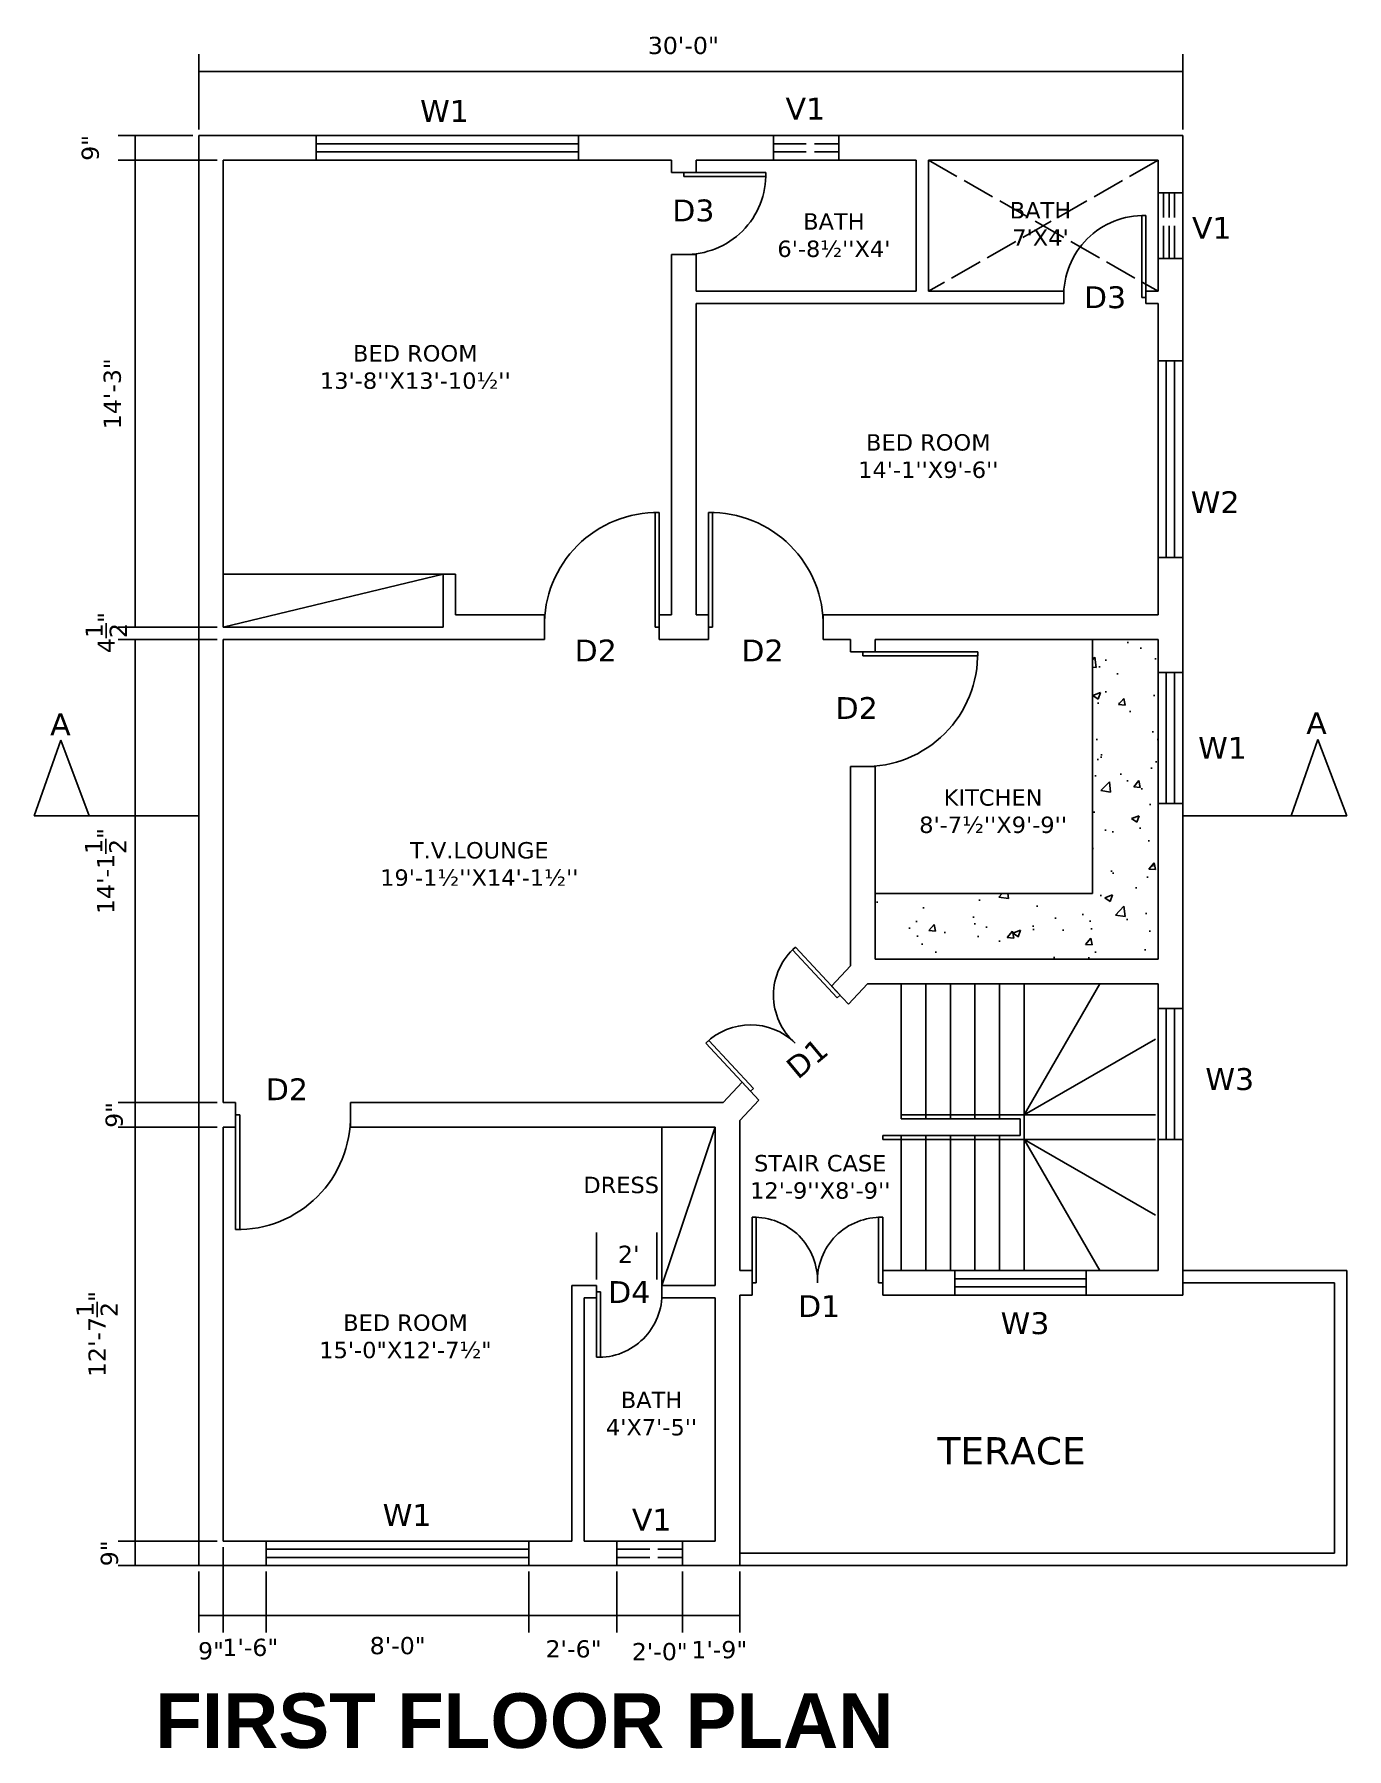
# Model space of a CAD drawing. Header units: inches. Extents: x -225 to 255, y -52 to 576.
import ezdxf

# ---------------------------------------------------------------- set-up
doc = ezdxf.new("R2010")
doc.units = ezdxf.units.IN
doc.header["$MEASUREMENT"] = 0
doc.linetypes.add('ACAD_ISO02W100', pattern=[15, 12, -3])
doc.styles.get("Standard").update_dxf_attribs({"font": 'verdana.ttf'})
doc.dimstyles.get("Standard").update_dxf_attribs({"dimscale": 35, "dimtxt": 0.18, "dimasz": 0.18, "dimexe": 0.18, "dimexo": 0.0625, "dimgap": 0.09, "dimtad": 0, "dimdec": 1, "dimzin": 3, "dimdsep": 46, "dimlunit": 4, "dimtxsty": 'Standard', "dimblk": 'NONE', "dimcen": 0.09, "dimadec": 0, "dimazin": 0, "dimtfac": 1, "dimtdec": 1, "dimtofl": 0, "dimtmove": 0, "dimatfit": 3, "dimfxl": 1, "dimtolj": 1, "dimtzin": 0, "dimarcsym": 0})

# ---------------------------------------------------------------- blocks, each defined once
blk = doc.blocks.new('*D2')
at = {"color": 0, "lineweight": -2, "transparency": 16777216}
for p, q in [((-165.2, 541.17), (-165.2, 568.79)), ((194.8, 541.17), (194.8, 568.79)), ((-165.2, 562.49), (194.8, 562.49))]:
    blk.add_line(p, q, dxfattribs=at)
at = {"layer": 'Defpoints', "color": 0, "transparency": 16777216}
for p in [(194.8, 562.49), (-165.2, 538.98), (194.8, 538.98)]:
    blk.add_point(p, dxfattribs=at)
at = {"color": 0, "transparency": 16777216, "insert": (12.1, 571.92), "char_height": 6.3, "attachment_point": 5}
blk.add_mtext('\\A1;30\'-0"', dxfattribs=at)
blk = doc.blocks.new('_None')
blk = doc.blocks.new('*D3')
at = {"color": 0, "lineweight": -2, "transparency": 16777216}
for p, q in [((-167.39, 538.98), (-194.71, 538.98)), ((-188.41, 538.98), (-188.41, 529.98)), ((-158.39, 529.98), (-194.71, 529.98))]:
    blk.add_line(p, q, dxfattribs=at)
at = {"layer": 'Defpoints', "color": 0, "transparency": 16777216}
for p in [(-165.2, 538.98), (-188.41, 529.98), (-156.2, 529.98)]:
    blk.add_point(p, dxfattribs=at)
at = {"color": 0, "transparency": 16777216, "insert": (-204.81, 534.48), "char_height": 6.3, "attachment_point": 5, "rotation": 90}
blk.add_mtext('\\A1;9"', dxfattribs=at)
blk = doc.blocks.new('*D4')
at = {"color": 0, "lineweight": -2, "transparency": 16777216}
for p, q in [((-158.39, 529.98), (-194.71, 529.98)), ((-188.41, 529.98), (-188.41, 358.98)), ((-158.39, 358.98), (-194.71, 358.98))]:
    blk.add_line(p, q, dxfattribs=at)
at = {"layer": 'Defpoints', "color": 0, "transparency": 16777216}
for p in [(-156.2, 529.98), (-188.41, 358.98), (-156.2, 358.98)]:
    blk.add_point(p, dxfattribs=at)
at = {"color": 0, "transparency": 16777216, "insert": (-196.76, 444.48), "char_height": 6.3, "attachment_point": 5, "rotation": 90}
blk.add_mtext('\\A1;14\'-3"', dxfattribs=at)
blk = doc.blocks.new('*D5')
at = {"color": 0, "lineweight": -2, "transparency": 16777216}
for p, q in [((-188.41, 358.98), (-188.41, 365.28)), ((-158.39, 358.98), (-194.71, 358.98)), ((-158.39, 354.48), (-194.71, 354.48)), ((-188.41, 354.48), (-188.41, 348.18))]:
    blk.add_line(p, q, dxfattribs=at)
at = {"layer": 'Defpoints', "color": 0, "transparency": 16777216}
for p in [(-156.2, 358.98), (-188.41, 354.48), (-156.2, 354.48)]:
    blk.add_point(p, dxfattribs=at)
at = {"color": 0, "transparency": 16777216, "insert": (-199.04, 357.02), "char_height": 6.3, "attachment_point": 5, "rotation": 90}
blk.add_mtext('\\A1;4{\\H1x;\\S1/2;}"', dxfattribs=at)
blk = doc.blocks.new('*D6')
at = {"color": 0, "lineweight": -2, "transparency": 16777216}
for p, q in [((-158.39, 354.48), (-194.71, 354.48)), ((-188.41, 354.48), (-188.41, 184.98)), ((-158.39, 184.98), (-194.71, 184.98))]:
    blk.add_line(p, q, dxfattribs=at)
at = {"layer": 'Defpoints', "color": 0, "transparency": 16777216}
for p in [(-156.2, 354.48), (-188.41, 184.98), (-156.2, 184.98)]:
    blk.add_point(p, dxfattribs=at)
at = {"color": 0, "transparency": 16777216, "insert": (-199.21, 269.73), "char_height": 6.3, "attachment_point": 5, "rotation": 90}
blk.add_mtext('\\A1;14\'-1{\\H1x;\\S1/2;}"', dxfattribs=at)
blk = doc.blocks.new('*D7')
at = {"color": 0, "lineweight": -2, "transparency": 16777216}
for p, q in [((-158.39, 184.98), (-194.71, 184.98)), ((-188.41, 184.98), (-188.41, 175.98)), ((-158.39, 175.98), (-194.71, 175.98))]:
    blk.add_line(p, q, dxfattribs=at)
at = {"layer": 'Defpoints', "color": 0, "transparency": 16777216}
for p in [(-156.2, 184.98), (-188.41, 175.98), (-156.2, 175.98)]:
    blk.add_point(p, dxfattribs=at)
at = {"color": 0, "transparency": 16777216, "insert": (-196.06, 180.48), "char_height": 6.3, "attachment_point": 5, "rotation": 90}
blk.add_mtext('\\A1;9"', dxfattribs=at)
blk = doc.blocks.new('*D8')
at = {"color": 0, "lineweight": -2, "transparency": 16777216}
for p, q in [((-158.39, 175.98), (-194.71, 175.98)), ((-188.41, 175.98), (-188.41, 24.48)), ((-158.39, 24.48), (-194.71, 24.48))]:
    blk.add_line(p, q, dxfattribs=at)
at = {"layer": 'Defpoints', "color": 0, "transparency": 16777216}
for p in [(-156.2, 175.98), (-188.41, 24.48), (-156.2, 24.48)]:
    blk.add_point(p, dxfattribs=at)
at = {"color": 0, "transparency": 16777216, "insert": (-202.36, 100.23), "char_height": 6.3, "attachment_point": 5, "rotation": 90}
blk.add_mtext('\\A1;12\'-7{\\H1x;\\S1/2;}"', dxfattribs=at)
blk = doc.blocks.new('*D9')
at = {"color": 0, "lineweight": -2, "transparency": 16777216}
for p, q in [((-158.39, 24.48), (-194.71, 24.48)), ((-188.41, 24.48), (-188.41, 15.48)), ((-158.39, 15.48), (-194.71, 15.48))]:
    blk.add_line(p, q, dxfattribs=at)
at = {"layer": 'Defpoints', "color": 0, "transparency": 16777216}
for p in [(-156.2, 24.48), (-188.41, 15.48), (-156.2, 15.48)]:
    blk.add_point(p, dxfattribs=at)
at = {"color": 0, "transparency": 16777216, "insert": (-197.81, 19.98), "char_height": 6.3, "attachment_point": 5, "rotation": 90}
blk.add_mtext('\\A1;9"', dxfattribs=at)
blk = doc.blocks.new('*D10')
at = {"color": 0, "lineweight": -2, "transparency": 16777216}
for p, q in [((-156.2, 22.29), (-156.2, -9.06)), ((-165.2, 13.29), (-165.2, -9.06)), ((-165.2, -2.76), (-156.2, -2.76))]:
    blk.add_line(p, q, dxfattribs=at)
at = {"layer": 'Defpoints', "color": 0, "transparency": 16777216}
for p in [(-156.2, 24.48), (-165.2, 15.48), (-156.2, -2.76)]:
    blk.add_point(p, dxfattribs=at)
at = {"color": 0, "transparency": 16777216, "insert": (-160.7, -15.75), "char_height": 6.3, "attachment_point": 5}
blk.add_mtext('\\A1;9"', dxfattribs=at)
blk = doc.blocks.new('*D11')
at = {"color": 0, "lineweight": -2, "transparency": 16777216}
for p, q in [((-156.2, 13.29), (-156.2, -9.06)), ((-140.45, 13.29), (-140.45, -9.06)), ((-156.2, -2.76), (-140.45, -2.76))]:
    blk.add_line(p, q, dxfattribs=at)
at = {"layer": 'Defpoints', "color": 0, "transparency": 16777216}
for p in [(-156.2, 15.48), (-140.45, 15.48), (-140.45, -2.76)]:
    blk.add_point(p, dxfattribs=at)
at = {"color": 0, "transparency": 16777216, "insert": (-146.32, -14.5), "char_height": 6.3, "attachment_point": 5}
blk.add_mtext('\\A1;1\'-6"', dxfattribs=at)
blk = doc.blocks.new('*D12')
at = {"color": 0, "lineweight": -2, "transparency": 16777216}
for p, q in [((-140.45, 13.29), (-140.45, -9.06)), ((-44.45, 13.29), (-44.45, -9.06)), ((-140.45, -2.76), (-44.45, -2.76))]:
    blk.add_line(p, q, dxfattribs=at)
at = {"layer": 'Defpoints', "color": 0, "transparency": 16777216}
for p in [(-140.45, 15.48), (-44.45, 15.48), (-44.45, -2.76)]:
    blk.add_point(p, dxfattribs=at)
at = {"color": 0, "transparency": 16777216, "insert": (-92.39, -13.86), "char_height": 6.3, "attachment_point": 5}
blk.add_mtext('\\A1;8\'-0"', dxfattribs=at)
blk = doc.blocks.new('*D13')
at = {"color": 0, "lineweight": -2, "transparency": 16777216}
for p, q in [((-44.45, 13.29), (-44.45, -9.06)), ((-12.2, 13.29), (-12.2, -9.06)), ((-44.45, -2.76), (-12.2, -2.76))]:
    blk.add_line(p, q, dxfattribs=at)
at = {"layer": 'Defpoints', "color": 0, "transparency": 16777216}
for p in [(-44.45, 15.48), (-12.2, 15.48), (-12.2, -2.76)]:
    blk.add_point(p, dxfattribs=at)
at = {"color": 0, "transparency": 16777216, "insert": (-28.07, -15.05), "char_height": 6.3, "attachment_point": 5}
blk.add_mtext('\\A1;2\'-6"', dxfattribs=at)
blk = doc.blocks.new('*D14')
at = {"color": 0, "lineweight": -2, "transparency": 16777216}
for p, q in [((-12.2, 13.29), (-12.2, -9.06)), ((11.8, 13.29), (11.8, -9.06)), ((-12.2, -2.76), (11.8, -2.76))]:
    blk.add_line(p, q, dxfattribs=at)
at = {"layer": 'Defpoints', "color": 0, "transparency": 16777216}
for p in [(-12.2, 15.48), (11.8, 15.48), (11.8, -2.76)]:
    blk.add_point(p, dxfattribs=at)
at = {"color": 0, "transparency": 16777216, "insert": (3.5, -16.06), "char_height": 6.3, "attachment_point": 5}
blk.add_mtext('\\A1;2\'-0"', dxfattribs=at)
blk = doc.blocks.new('*D15')
at = {"color": 0, "lineweight": -2, "transparency": 16777216}
for p, q in [((11.8, 13.29), (11.8, -9.06)), ((32.8, 13.29), (32.8, -9.06)), ((11.8, -2.76), (32.8, -2.76))]:
    blk.add_line(p, q, dxfattribs=at)
at = {"layer": 'Defpoints', "color": 0, "transparency": 16777216}
for p in [(11.8, 15.48), (32.8, 15.48), (32.8, -2.76)]:
    blk.add_point(p, dxfattribs=at)
at = {"color": 0, "transparency": 16777216, "insert": (25.24, -15.34), "char_height": 6.3, "attachment_point": 5}
blk.add_mtext('\\A1;1\'-9"', dxfattribs=at)

msp = doc.modelspace()

# ---------------------------------------------------------------- hatches: boundary and pattern name
h = msp.add_hatch()
h.set_pattern_fill('AR-CONC', color=256, scale=4)
h.set_pattern_definition([(50, (-171.086, 656.617), (28.6904, -2.5101), [3, -33]), (355, (-171.086, 656.617), (-5.55, 30.0877), [2.4, -26.4]), (100.4514, (-168.695, 656.408), (23.1404, 27.5776), [2.5496, -28.0457]), (46.184, (-171.086, 664.617), (42.6897, -6.6208), [4.5, -49.5]), (96.636, (-167.53, 664.065), (37.3865, 38.9647), [3.8244, -42.0686]), (351.184, (-171.086, 664.617), (37.3865, 38.9647), [3.6, -39.6]), (21, (-167.086, 662.617), (23.8763, -16.1048), [3, -33]), (326, (-167.086, 662.617), (9.7326, 29.006), [2.4, -26.4]), (71.4514, (-165.097, 661.275), (33.6089, 12.9012), [2.5496, -28.0457]), (37.5, (-171.086, 656.617), (0.4864, 13.31575), [0, -26.08, 0, -26.8, 0, -26.5]), (7.5, (-171.086, 656.617), (10.52278, 15.77647), [0, -15.28, 0, -25.48, 0, -10.1]), (327.5, (-180.006, 656.617), (21.3529, -0.9022), [0, -10, 0, -31.2, 0, -41.4]), (317.5, (-184.006, 656.617), (23.32745, 4.0042), [0, -13, 0, -20.72, 0, -29.4])])
h.paths.add_polyline_path([(185.8, 354.48), (161.8, 354.48), (161.8, 261.48), (82.3, 261.48), (82.3, 237.48), (185.8, 237.48)])

# ---------------------------------------------------------------- linework, layer by layer
for p, q in [((-165.2, 538.98), (-165.2, 15.48)), ((-160.7, 538.98), (-165.2, 538.98)), ((-160.7, 538.98), (-98.95, 538.98)), ((-74.2, 538.98), (-122.2, 538.98)), ((-122.2, 538.98), (-122.2, 529.98)), ((-26.2, 535.98), (-122.2, 535.98)), ((-109.7, 538.98), (194.8, 538.98)), ((-98.95, 538.98), (-2.95, 538.98)), ((-74.2, 538.98), (-26.2, 538.98)), ((-26.2, 538.98), (-26.2, 529.98)), ((45.05, 529.98), (45.05, 538.98)), ((45.05, 538.98), (69.05, 538.98)), ((57.05, 538.98), (69.05, 538.98)), ((69.05, 538.98), (69.05, 529.98)), ((194.8, 538.98), (194.8, 114.48)), ((-156.2, 529.98), (-156.2, 358.98)), ((-156.2, 529.98), (-151.7, 529.98)), ((-156.2, 529.98), (-98.95, 529.98)), ((7.8, 529.98), (-156.2, 529.98)), ((-26.2, 532.98), (-122.2, 532.98)), ((-26.2, 529.98), (-122.2, 529.98)), ((-109.7, 529.98), (7.8, 529.98)), ((7.8, 529.98), (-109.7, 529.98)), ((-98.95, 529.98), (-2.95, 529.98)), ((7.8, 529.98), (7.8, 525.48)), ((16.8, 529.98), (16.8, 525.48)), ((16.8, 529.98), (97.3, 529.98)), ((16.8, 529.98), (16.8, 525.48)), ((57.05, 529.98), (45.05, 529.98)), ((97.3, 529.98), (97.3, 510.48)), ((97.3, 529.98), (97.3, 481.98)), ((101.8, 529.98), (185.8, 529.98)), ((101.8, 529.98), (101.8, 510.48)), ((101.8, 481.98), (101.8, 529.98)), ((185.8, 529.98), (185.8, 481.98)), ((16.8, 525.48), (7.8, 525.48)), ((12.3, 525.48), (42.3, 525.48)), ((12.3, 523.98), (12.3, 525.48)), ((12.3, 523.98), (42.3, 523.98)), ((42.3, 523.98), (42.3, 525.48)), ((185.8, 517.98), (194.8, 517.98)), ((179.8, 479.73), (179.8, 509.73)), ((179.8, 509.73), (181.3, 509.73)), ((181.3, 479.73), (181.3, 509.73)), ((16.8, 495.48), (7.8, 495.48)), ((7.8, 495.48), (7.8, 363.48)), ((16.8, 495.48), (16.8, 481.98)), ((185.8, 493.98), (194.8, 493.98)), ((101.8, 486.48), (101.8, 481.98)), ((97.3, 481.98), (16.8, 481.98)), ((16.8, 477.48), (16.8, 363.48)), ((101.8, 477.48), (16.8, 477.48)), ((97.3, 477.48), (151.3, 477.48)), ((101.8, 481.98), (151.3, 481.98)), ((151.3, 481.98), (151.3, 477.48)), ((179.8, 479.73), (181.3, 479.73)), ((181.3, 477.48), (181.3, 481.98)), ((181.3, 481.98), (185.8, 481.98)), ((185.8, 477.48), (181.3, 477.48)), ((181.3, 477.48), (185.8, 477.48)), ((185.8, 477.48), (185.8, 363.48)), ((185.8, 456.48), (194.8, 456.48)), ((188.8, 384.48), (188.8, 456.48)), ((191.8, 384.48), (191.8, 456.48)), ((1.8, 358.98), (1.8, 400.98)), ((1.8, 400.98), (3.3, 400.98)), ((3.3, 358.98), (3.3, 400.98)), ((21.3, 358.98), (21.3, 400.98)), ((21.3, 400.98), (22.8, 400.98)), ((22.8, 358.98), (22.8, 400.98)), ((185.8, 384.48), (194.8, 384.48)), ((-75.7, 378.48), (-156.2, 378.48)), ((-75.7, 378.48), (-156.2, 358.98)), ((-75.7, 358.98), (-75.7, 378.48)), ((-75.7, 378.48), (-71.2, 378.48)), ((-71.2, 363.48), (-71.2, 378.48)), ((-156.2, 358.98), (-75.7, 358.98)), ((-71.2, 363.48), (-38.7, 363.48)), ((-38.7, 354.48), (-38.7, 363.48)), ((1.8, 358.98), (3.3, 358.98)), ((3.3, 363.48), (7.8, 363.48)), ((7.8, 363.48), (3.3, 363.48)), ((3.3, 363.48), (3.3, 354.48)), ((21.3, 363.48), (16.8, 363.48)), ((16.8, 363.48), (21.3, 363.48)), ((16.8, 363.48), (21.3, 363.48)), ((21.3, 363.48), (21.3, 354.48)), ((22.8, 358.98), (21.3, 358.98)), ((101.8, 363.48), (63.3, 363.48)), ((63.3, 363.48), (185.8, 363.48)), ((63.3, 354.48), (63.3, 363.48)), ((97.3, 363.48), (185.8, 363.48)), ((-156.2, 354.48), (-156.2, 184.98)), ((-156.2, 354.48), (-38.7, 354.48)), ((-38.7, 354.48), (-156.2, 354.48)), ((3.3, 354.48), (16.8, 354.48)), ((21.3, 354.48), (3.3, 354.48)), ((16.8, 354.48), (21.3, 354.48)), ((63.3, 354.48), (73.3, 354.48)), ((73.3, 354.48), (63.3, 354.48)), ((73.3, 354.48), (73.3, 349.98)), ((73.3, 354.48), (73.3, 349.98)), ((82.3, 354.48), (82.3, 349.98)), ((82.3, 354.48), (185.8, 354.48)), ((185.8, 354.48), (82.3, 354.48)), ((161.8, 354.48), (161.8, 261.48)), ((185.8, 354.48), (185.8, 237.48)), ((185.8, 354.48), (185.8, 342.48)), ((73.3, 349.98), (82.3, 349.98)), ((77.8, 349.98), (119.8, 349.98)), ((77.8, 348.48), (77.8, 349.98)), ((77.8, 348.48), (119.8, 348.48)), ((119.8, 348.48), (119.8, 349.98)), ((185.8, 342.48), (194.8, 342.48)), ((188.8, 342.48), (188.8, 294.48)), ((191.8, 342.48), (191.8, 294.48)), ((-215.67, 317.65), (-225.33, 289.98)), ((-205.22, 289.98), (-215.67, 317.65)), ((194.8, 295.98), (194.8, 319.98)), ((244.24, 317.95), (234.47, 289.98)), ((254.8, 289.98), (244.24, 317.95)), ((73.3, 307.98), (73.3, 235.08)), ((82.3, 307.98), (73.3, 307.98)), ((82.3, 307.98), (82.3, 237.48)), ((-165.2, 289.98), (-225.33, 289.98)), ((-200.38, 289.98), (-165.2, 289.98)), ((194.8, 294.48), (185.8, 294.48)), ((194.8, 294.48), (194.8, 289.98)), ((194.8, 289.98), (221.8, 289.98)), ((194.8, 289.98), (254.8, 289.98)), ((82.3, 261.48), (161.8, 261.48)), ((52, 240.88), (53.09, 241.91)), ((68.35, 223.32), (52, 240.88)), ((69.45, 224.34), (53.09, 241.91)), ((66.37, 227.64), (73.3, 235.08)), ((82.3, 237.48), (185.8, 237.48)), ((66.37, 227.64), (72.52, 221.04)), ((72.52, 221.04), (79.45, 228.48)), ((79.45, 228.48), (185.8, 228.48)), ((91.8, 228.48), (91.8, 180.48)), ((100.8, 228.48), (100.8, 178.98)), ((109.8, 228.48), (109.8, 178.98)), ((118.8, 228.48), (118.8, 178.98)), ((127.8, 228.48), (127.8, 178.98)), ((136.8, 228.48), (136.8, 171.48)), ((136.8, 180.48), (164.51, 228.48)), ((185.8, 228.48), (185.8, 123.48)), ((68.35, 223.32), (69.45, 224.34)), ((185.8, 171.48), (185.8, 219.48)), ((185.8, 219.48), (194.8, 219.48)), ((188.8, 171.48), (188.8, 219.48)), ((191.8, 171.48), (191.8, 219.48)), ((20.3, 206.69), (21.4, 207.71)), ((37.75, 190.14), (21.4, 207.71)), ((136.8, 180.48), (184.8, 208.19)), ((36.66, 189.12), (20.3, 206.69)), ((26.65, 184.98), (33.58, 192.42)), ((33.58, 192.42), (39.73, 185.82)), ((37.75, 190.14), (36.66, 189.12)), ((-156.2, 184.98), (-151.7, 184.98)), ((-151.7, 175.98), (-151.7, 184.98)), ((-109.7, 184.98), (-109.7, 175.98)), ((-109.7, 184.98), (26.65, 184.98)), ((32.8, 178.38), (39.73, 185.82)), ((-156.2, 175.98), (-151.7, 175.98)), ((-156.2, 175.98), (-156.2, 24.48)), ((-156.2, 175.98), (-156.2, 24.48)), ((-156.2, 175.98), (-151.7, 175.98)), ((-151.7, 180.48), (-151.7, 138.48)), ((-150.2, 180.48), (-151.7, 180.48)), ((-150.2, 180.48), (-150.2, 138.48)), ((-109.7, 175.98), (23.8, 175.98)), ((4.3, 117.98), (4.3, 175.98)), ((23.8, 175.98), (4.3, 117.98)), ((23.8, 175.98), (23.8, 171.48)), ((23.8, 175.98), (23.8, 117.98)), ((23.8, 175.98), (23.8, 171.48)), ((32.8, 178.38), (32.8, 171.48)), ((32.8, 178.38), (32.8, 123.48)), ((91.8, 180.48), (136.8, 180.48)), ((91.8, 178.98), (91.8, 180.48)), ((91.8, 178.98), (135.3, 178.98)), ((135.3, 178.98), (135.3, 172.98)), ((136.8, 181.98), (136.8, 171.48)), ((136.8, 180.48), (184.8, 180.48)), ((85.06, 172.98), (135.3, 172.98)), ((85.06, 171.48), (85.06, 172.98)), ((85.06, 171.48), (136.8, 171.48)), ((91.8, 172.98), (91.8, 123.48)), ((100.8, 172.98), (100.8, 123.48)), ((109.8, 172.98), (109.8, 123.48)), ((118.8, 172.98), (118.8, 123.48)), ((127.8, 172.98), (127.8, 123.48)), ((136.8, 171.48), (184.8, 171.48)), ((136.8, 171.48), (136.8, 123.48)), ((136.8, 171.48), (184.8, 143.77)), ((136.8, 171.48), (164.51, 123.48)), ((185.8, 171.48), (194.8, 171.48)), ((-151.7, 138.48), (-150.2, 138.48)), ((37.3, 118.98), (37.3, 142.98)), ((37.3, 142.98), (38.8, 142.98)), ((38.8, 118.98), (38.8, 142.98)), ((83.56, 118.98), (83.56, 142.98)), ((83.56, 142.98), (85.06, 142.98)), ((85.06, 118.98), (85.06, 142.98)), ((-19.7, 120.17), (-19.7, 137.38)), ((2.36, 120.17), (2.36, 137.38)), ((4.3, 120.17), (4.3, 137.38)), ((37.3, 123.48), (32.8, 123.48)), ((32.8, 123.48), (37.3, 123.48)), ((37.3, 123.48), (37.3, 114.48)), ((85.06, 123.48), (185.8, 123.48)), ((85.06, 123.48), (85.06, 114.48)), ((111.43, 114.48), (111.43, 123.48)), ((111.43, 123.48), (159.43, 123.48)), ((111.43, 120.48), (159.43, 120.48)), ((159.43, 114.48), (159.43, 123.48)), ((194.8, 123.48), (254.8, 123.48)), ((254.8, 123.48), (254.8, 15.48)), ((-28.7, 117.98), (-28.7, 24.48)), ((-19.7, 117.98), (-28.7, 117.98)), ((-24.2, 113.48), (-24.2, 24.48)), ((-24.2, 113.48), (-19.7, 113.48)), ((-19.7, 113.48), (-24.2, 113.48)), ((-19.7, 113.48), (-19.7, 117.98)), ((-19.7, 115.73), (-19.7, 91.73)), ((-18.2, 115.73), (-19.7, 115.73)), ((-18.2, 115.73), (-18.2, 91.73)), ((23.8, 117.98), (4.3, 117.98)), ((4.3, 117.98), (4.3, 113.48)), ((23.8, 113.48), (4.3, 113.48)), ((23.8, 113.48), (23.8, 24.48)), ((32.8, 114.48), (32.8, 24.48)), ((37.3, 114.48), (32.8, 114.48)), ((38.8, 118.98), (37.3, 118.98)), ((83.56, 118.98), (85.06, 118.98)), ((85.06, 114.48), (194.8, 114.48)), ((85.06, 114.48), (94.06, 114.48)), ((111.43, 117.48), (159.43, 117.48)), ((135.43, 114.48), (111.43, 114.48)), ((137.8, 114.48), (125.8, 114.48)), ((135.43, 114.48), (159.43, 114.48)), ((149.8, 114.48), (137.8, 114.48)), ((194.8, 118.98), (250.3, 118.98)), ((250.3, 118.98), (250.3, 19.98)), ((-19.7, 91.73), (-18.2, 91.73)), ((-28.7, 24.48), (-156.2, 24.48)), ((-156.2, 24.48), (-28.7, 24.48)), ((-140.45, 15.48), (-140.45, 24.48)), ((-140.45, 24.48), (-44.45, 24.48)), ((-140.45, 21.48), (-44.45, 21.48)), ((-114.2, 24.48), (-28.7, 24.48)), ((-114.2, 24.48), (-28.7, 24.48)), ((-44.45, 15.48), (-44.45, 24.48)), ((23.8, 24.48), (-24.2, 24.48)), ((-24.2, 24.48), (-18.2, 24.48)), ((-24.2, 24.48), (-18.2, 24.48)), ((-12.2, 15.48), (-12.2, 24.48)), ((-12.2, 24.48), (11.8, 24.48)), ((11.8, 15.48), (11.8, 24.48)), ((32.8, 24.48), (32.8, 15.48)), ((32.8, 19.98), (250.3, 19.98)), ((-160.7, 15.48), (-165.2, 15.48)), ((32.8, 15.48), (-160.7, 15.48)), ((-140.45, 18.48), (-44.45, 18.48)), ((-92.45, 15.48), (-140.45, 15.48)), ((-92.45, 15.48), (-44.45, 15.48)), ((-0.2, 15.48), (-12.2, 15.48)), ((-0.2, 15.48), (11.8, 15.48)), ((32.8, 15.48), (254.8, 15.48))]:
    msp.add_line(p, q)
at = {"linetype": 'ACAD_ISO02W100'}
for p, q in [((45.05, 535.98), (69.05, 535.98)), ((45.05, 532.98), (69.05, 532.98)), ((185.8, 529.98), (101.8, 481.98)), ((101.8, 529.98), (185.8, 481.98)), ((187.8, 493.98), (187.8, 517.98)), ((189.8, 493.98), (189.8, 517.98)), ((191.8, 493.98), (191.8, 517.98)), ((-12.2, 21.48), (11.8, 21.48)), ((-12.2, 18.48), (11.8, 18.48))]:
    msp.add_line(p, q, dxfattribs=at)
for centre, radius, start, end in [((13.05, 524.73), 29.26, 268.5312, 1.4688), ((180.55, 480.48), 29.26, 88.5312, 181.4688), ((2.55, 359.73), 41.26, 88.95837, 181.04163), ((22.05, 359.73), 41.26, 358.95837, 91.04163), ((78.55, 349.23), 41.26, 268.95837, 1.04163), ((68.46, 224.3), 23.37, 131.11547, 228.74845), ((36.7, 190.17), 23.27, 45.35545, 134.80154), ((-150.95, 179.73), 41.26, 268.95837, 1.04163), ((38.05, 119.85), 23.14, 357.85122, 91.85701), ((84.31, 119.85), 23.14, 88.14299, 182.14878), ((-18.95, 114.98), 23.26, 268.15239, 1.84761)]:
    msp.add_arc(centre, radius, start, end)

# ---------------------------------------------------------------- texts
msp.add_text("2'", height=6.3).set_placement((-11.82, 126.3))
at = {"attachment_point": 1}
for s, width, insert, char_height in [('\\pxqc;V1', 64.5147, (24.49, 552.83), 8), ('\\pxqc;W1', 64.5147, (-107.53, 551.97), 8), ('\\pxqc;D3', 21.8554, (4.85, 515.57), 8), ("\\pxqc,t18;BATH\\P7'X4'", 72.7226, (106.41, 514.64), 6), ("\\pxqc,t18;BATH\\P6'-8½''X4'", 44.3785, (45, 510.54), 6), ('\\pxqc;V1', 64.5147, (173.19, 509.19), 8), ('\\pxqc;D3', 21.8554, (155.46, 483.8), 8), ("\\pxqc,t18;BED ROOM\\P13'-8''X13'-10½''", 72.7226, (-122.31, 462.27), 6), ("\\pxqc,t18;BED ROOM\\P14'-1''X9'-6''", 72.7226, (65.37, 429.66), 6), ('\\pxqc;W2', 64.5147, (174.41, 408.77), 8), ('\\pxqc;D2', 64.5147, (-52.21, 354.48), 8), ('\\pxqc;D2', 64.5147, (8.79, 354.48), 8), ('\\pxqc;D2', 64.5147, (43.26, 333.41), 8), ('\\pxqc;A', 0.5638, (-216.06, 327.48), 8), ('\\pxqc;A', 0.5638, (243.48, 327.89), 8), ('\\pxqc;W1', 64.5147, (177.11, 318.83), 8), ("\\pxqc,t18;KITCHEN\\P8'-7½''X9'-9''", 72.7226, (89.08, 299.68), 6), ("\\pxqc,t18;T.V.LOUNGE\\P19'-1½''X14'-1½''", 72.7226, (-98.91, 280.35), 6), ('\\pxqc;W3', 64.5147, (179.75, 197.59), 8), ('\\pxqc;D2', 64.5147, (-165.19, 193.85), 8), ("\\pxqc,t18;STAIR CASE\\P12'-9''X8'-9''", 50.9329, (36.73, 165.8), 6), ('DRESS', 14.2001, (-24.48, 157.84), 6), ('\\pxqc;D4', 18.2613, (-16.81, 119.62), 8), ('\\pxqc;D1', 64.5147, (29.54, 114.48), 8), ('\\pxqc,t18;BED ROOM\\P15\'-0"X12\'-7½"', 72.7226, (-125.91, 107.42), 6), ('\\pxqc;W3', 64.5147, (104.85, 108.23), 8), ("\\pxqc,t18;BATH\\P4'X7'-5''", 72.7226, (-35.89, 79.16), 6), ('\\pxqc,t18;TERACE', 72.7226, (95.85, 62.51), 10), ('\\pxqc;W1', 64.5147, (-121.21, 38.03), 8), ('\\pxqc;V1', 64.5147, (-31.71, 36.3), 8), ('\\pxqc,t21;{\\fArial|b1|i0|c0|p34;FIRST FLOOR PLAN}', 301.0975, (-196.61, -31.26), 20)]:
    msp.add_mtext_dynamic_manual_height_columns(s, width=width, gutter_width=1, heights=[0], dxfattribs=dict(at, insert=insert, char_height=char_height))
at = {"insert": (51.73, 201.72), "char_height": 8, "attachment_point": 1, "rotation": 39.7801}
msp.add_mtext_dynamic_manual_height_columns('\\pxqc;D1', width=8, gutter_width=1, heights=[0], dxfattribs=at)

# ---------------------------------------------------------------- dimensions: what is measured, and where the dimension line sits
for base, p1, p2, picture, middle in [((194.8, 562.49), (-165.2, 538.98), (194.8, 538.98), '*D2', (12.1, 571.92)), ((-156.2, -2.76), (-165.2, 15.48), (-156.2, 24.48), '*D10', (-160.7, -15.75)), ((-44.45, -2.76), (-140.45, 15.48), (-44.45, 15.48), '*D12', (-92.39, -13.86)), ((11.8, -2.76), (-12.2, 15.48), (11.8, 15.48), '*D14', (3.5, -16.06)), ((32.8, -2.76), (11.8, 15.48), (32.8, 15.48), '*D15', (25.24, -15.34))]:
    dim = msp.add_linear_dim(base=base, p1=p1, p2=p2, dimstyle='Standard', override={"dimtmove": 2})
    dim.commit()
    dim.dimension.update_dxf_attribs({"geometry": picture, "text_midpoint": middle, "dimtype": 160})
for base, p1, p2, picture, middle in [((-188.41, 529.98), (-165.2, 538.98), (-156.2, 529.98), '*D3', (-204.81, 534.48)), ((-188.41, 358.98), (-156.2, 529.98), (-156.2, 358.98), '*D4', (-196.76, 444.48)), ((-188.41, 354.48), (-156.2, 358.98), (-156.2, 354.48), '*D5', (-199.04, 357.02)), ((-188.41, 184.98), (-156.2, 354.48), (-156.2, 184.98), '*D6', (-199.21, 269.73)), ((-188.41, 175.98), (-156.2, 184.98), (-156.2, 175.98), '*D7', (-196.06, 180.48)), ((-188.41, 24.48), (-156.2, 175.98), (-156.2, 24.48), '*D8', (-202.36, 100.23)), ((-188.41, 15.48), (-156.2, 24.48), (-156.2, 15.48), '*D9', (-197.81, 19.98))]:
    dim = msp.add_linear_dim(base=base, p1=p1, p2=p2, angle=90, dimstyle='Standard', override={"dimtmove": 2})
    dim.commit()
    dim.dimension.update_dxf_attribs({"geometry": picture, "text_midpoint": middle, "dimtype": 160})
for base, p1, p2, text, picture, middle in [((-140.45, -2.76), (-156.2, 15.48), (-140.45, 15.48), '1\'-6"', '*D11', (-146.32, -14.5)), ((-12.2, -2.76), (-44.45, 15.48), (-12.2, 15.48), '2\'-6"', '*D13', (-28.07, -15.05))]:
    dim = msp.add_linear_dim(base=base, p1=p1, p2=p2, text=text, dimstyle='Standard', override={"dimtmove": 2})
    dim.commit()
    dim.dimension.update_dxf_attribs({"geometry": picture, "text_midpoint": middle, "dimtype": 160})

doc.saveas('drawing.dxf')
